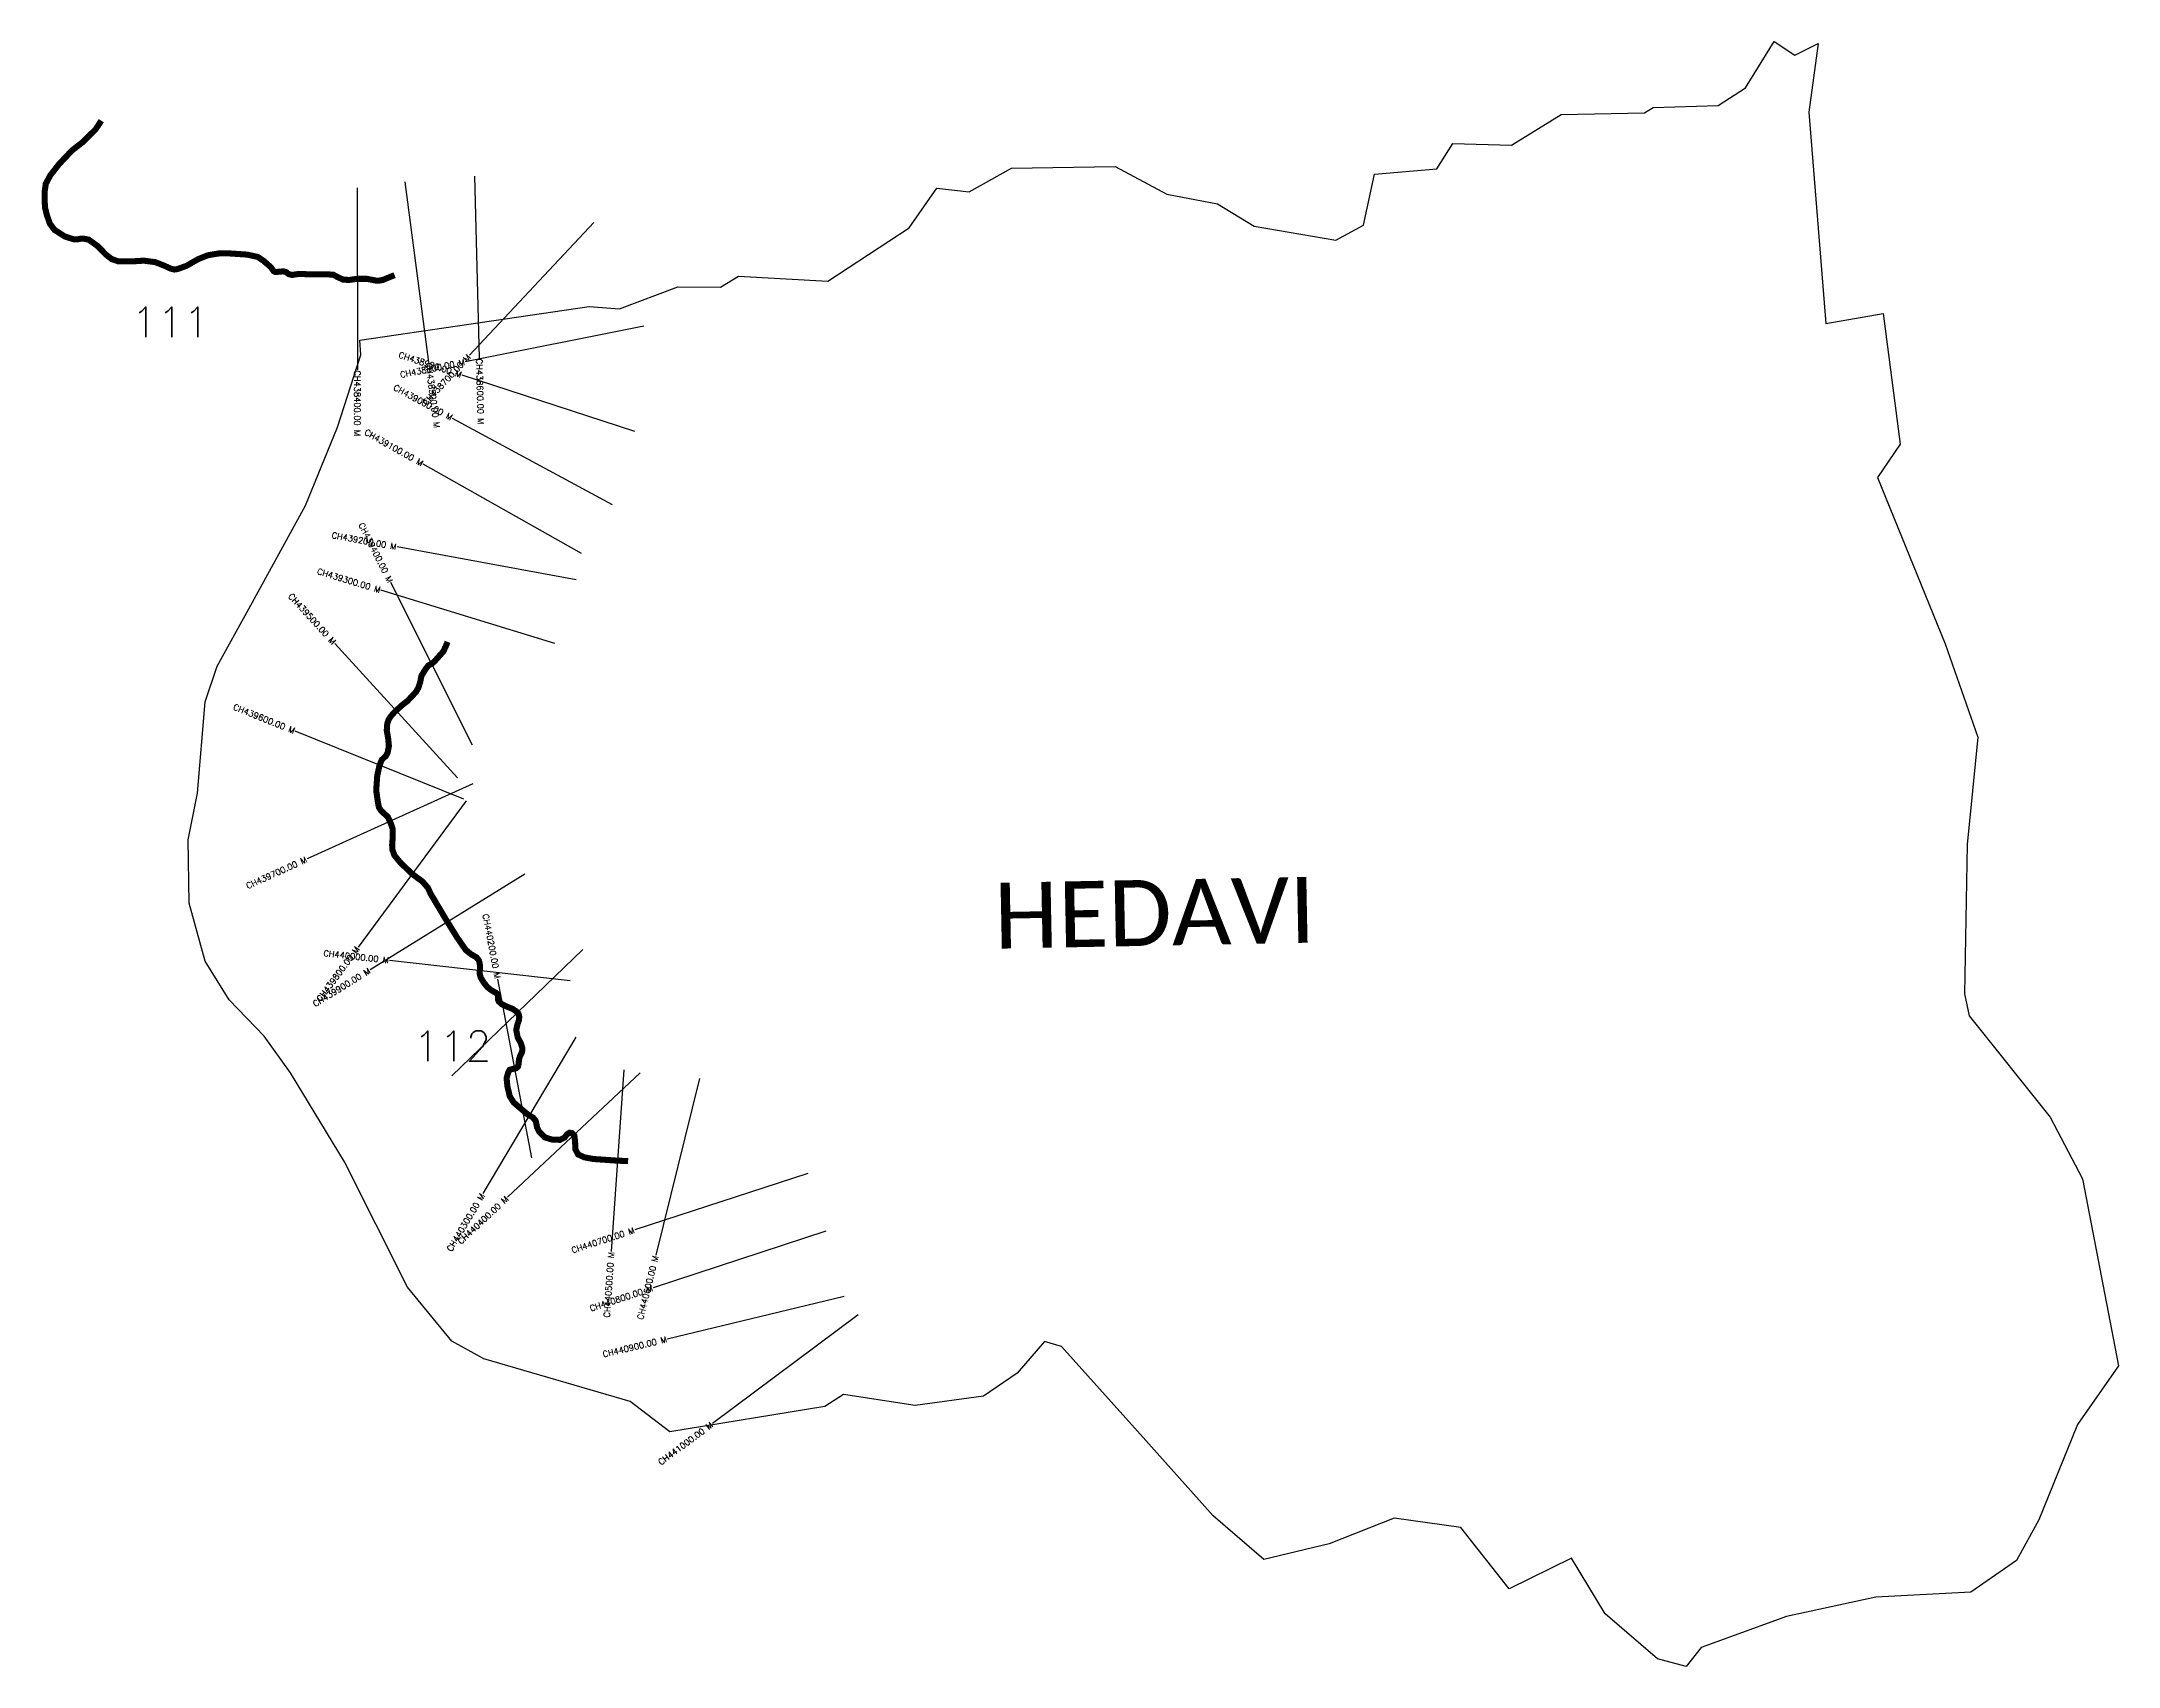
# Model space of a CAD drawing. Header units: metres. Extents: x 309704 to 313129, y 1919170 to 1921850.
import ezdxf
from ezdxf.enums import TextEntityAlignment as Align

# ---------------------------------------------------------------- set-up
doc = ezdxf.new("R2010")
doc.units = ezdxf.units.M
for name, color, linetype in [('CS', 134, 'Continuous'), ('CSMark', 6, 'Continuous'), ('UNPROTECTED', 10, 'Continuous'), ('VILLAGE NAME', 250, 'Continuous')]:
    doc.layers.add(name, color=color, linetype=linetype)
doc.styles.get("Standard").update_dxf_attribs({"font": 'simplex.shx'})

msp = doc.modelspace()

# ---------------------------------------------------------------- linework, layer by layer
at = {"color": 6, "flags": 128}
msp.add_lwpolyline([(310228.9, 1921357.9), (310607.4, 1921413), (310656.9, 1921409.6), (310753.4, 1921445.6), (310823.7, 1921445.1), (310853.3, 1921463.4), (311000.8, 1921455.2), (311135, 1921543.3), (311180.5, 1921608.7), (311234, 1921602.4), (311303.4, 1921641.5), (311474.4, 1921644.5), (311559.7, 1921598.5), (311643.1, 1921582.4), (311703.6, 1921545.8), (311838.2, 1921522.8), (311884.1, 1921547.2), (311902, 1921631.7), (312004.8, 1921640.2), (312031.4, 1921682.1), (312128.2, 1921679.6), (312209.9, 1921729.8), (312347.1, 1921732.7), (312361.6, 1921741.8), (312469, 1921745.1), (312513.7, 1921774.2), (312560.9, 1921850.4), (312595.1, 1921828.1), (312633.8, 1921847.3), (312618.1, 1921734.1), (312646.4, 1921385.1), (312740.7, 1921401.6), (312768.9, 1921186), (312731.4, 1921130.9), (312843.3, 1920856.7), (312897.2, 1920702.7), (312879.2, 1920525.8), (312874.7, 1920279.4), (312882.8, 1920243.1), (313016.4, 1920075.9), (313069.4, 1919974.1), (313128.8, 1919665.3), (313061.3, 1919568.9), (312997.4, 1919411.5), (312960.7, 1919344.5), (312885.6, 1919292.3), (312728.6, 1919284), (312581.6, 1919251.8), (312440.7, 1919200.6), (312416.1, 1919169.5), (312368.5, 1919182.2), (312282.3, 1919256.2), (312226.8, 1919348.4), (312124, 1919297.6), (312044.6, 1919398.8), (311934.6, 1919414.4), (311827.3, 1919372), (311719.8, 1919346.1), (311636.3, 1919417.9), (311511.2, 1919557.7), (311386.2, 1919697.5), (311358.1, 1919705.5), (311313, 1919653.3), (311257.4, 1919615.5), (311144.7, 1919600), (311026.5, 1919618.2), (310996, 1919598.2), (310740, 1919556.8), (310674.5, 1919606.5), (310433.6, 1919677), (310380.8, 1919706), (310307.6, 1919795.3), (310203.5, 1920002.2), (310114.4, 1920148.9), (310071.3, 1920209.7), (310013.7, 1920269.4), (309973.7, 1920333.4), (309947.7, 1920429), (309946, 1920533.6), (309961.2, 1920610.1), (309973.8, 1920761.2), (309993.8, 1920819.8), (310045.8, 1920914.4), (310139.5, 1921084.7), (310191.9, 1921214.1), (310230.9, 1921333.3), (310228.9, 1921357.9)], dxfattribs=at)
at = {"layer": 'CS'}
for p, q in [((310303, 1921618.9), (310342, 1921321.5)), ((310418.3, 1921628.1), (310425.9, 1921328.2)), ((310224.8, 1921608.9), (310224.9, 1921308.9)), ((310614.9, 1921551.7), (310409.8, 1921332.8)), ((310697.1, 1921380.7), (310402.9, 1921321.9)), ((310682.7, 1921206.9), (310397.6, 1921300.1)), ((310645.7, 1921086), (310381.9, 1921228.7)), ((310594.3, 1921005.5), (310333.2, 1921153.2)), ((310585.5, 1920962.5), (310290.4, 1921016.5)), ((310550.7, 1920857.4), (310263.8, 1920945)), ((310414.8, 1920689.8), (310280.1, 1920957.8)), ((310390.2, 1920635.9), (310187.6, 1920857.2)), ((310400.6, 1920600.3), (310122.4, 1920712.5)), ((310415.1, 1920626), (310141.9, 1920501.9)), ((310404.4, 1920597.7), (310226, 1920356.5)), ((310501.3, 1920476.5), (310245.9, 1920319)), ((310596.7, 1920352.5), (310380.9, 1920144)), ((310575.9, 1920300.8), (310277.8, 1920334.4)), ((310512.8, 1920008.8), (310456.7, 1920303.5)), ((310585.2, 1920207.6), (310432, 1919949.7)), ((310691.2, 1920149.1), (310472.4, 1919943.8)), ((310664.1, 1920153.7), (310643.6, 1919854.4)), ((310789, 1920139.5), (310717.1, 1919848.2)), ((310967.6, 1919983), (310682.5, 1919889.8)), ((310997.5, 1919887.9), (310712.5, 1919794.1)), ((311027.7, 1919779.7), (310736, 1919709.8)), ((311050.9, 1919749.9), (310810.4, 1919570.5))]:
    msp.add_line(p, q, dxfattribs=at)
at = {"layer": 'UNPROTECTED', "const_width": 10, "flags": 128}
for points in [[(309802.7, 1921719.8), (309793.3, 1921705.5), (309772.4, 1921684.7), (309754.3, 1921670.7), (309733.1, 1921648.2), (309718.6, 1921629.7), (309711.2, 1921615.9), (309709.4, 1921603.6), (309709.1, 1921589.4), (309710, 1921576.1), (309712.9, 1921564.1), (309717.9, 1921549.9), (309725.6, 1921539.6), (309742.4, 1921528.9), (309757.6, 1921523.9), (309764, 1921524.1), (309768.1, 1921525), (309773, 1921525.3), (309782, 1921523.5), (309796.4, 1921513.1), (309810.1, 1921499.1), (309819.9, 1921491.5), (309830.8, 1921487.7), (309853.8, 1921487.7), (309872.9, 1921488.9), (309891.4, 1921486.5), (309906.3, 1921480.7), (309917, 1921475.7), (309923.1, 1921474.2), (309928.6, 1921475.1), (309943.2, 1921480.4), (309962.8, 1921491.6), (309978.4, 1921497.8), (309995.6, 1921500.7), (310008.6, 1921501.2), (310042.9, 1921498.9), (310060.5, 1921495.1), (310069.8, 1921489), (310082.1, 1921478.3), (310086.8, 1921471.7), (310089.5, 1921470.2), (310096.1, 1921470.6), (310102.9, 1921471.3), (310107.5, 1921470), (310111.8, 1921466.7), (310117, 1921465.3), (310128.7, 1921467.1), (310148.3, 1921466.2), (310173.9, 1921466.5), (310185.3, 1921465.6), (310194.2, 1921460.9), (310201.7, 1921457.5), (310211.6, 1921457.1), (310224.2, 1921458.9), (310240.5, 1921458.9), (310249, 1921457.3), (310255, 1921456.1), (310260.3, 1921455.8), (310267.1, 1921457.2), (310274.7, 1921460.3), (310286.3, 1921464.9)], [(310373.7, 1920860), (310370.8, 1920853), (310366.9, 1920844.5), (310360.4, 1920837.1), (310353.2, 1920829), (310348, 1920824.1), (310341.9, 1920821), (310336.8, 1920814.1), (310330.5, 1920803.9), (310328.8, 1920794.8), (310325.6, 1920784.4), (310321.4, 1920777.2), (310307.2, 1920762.1), (310299.3, 1920756.1), (310285.9, 1920743.8), (310279.8, 1920736.9), (310276.4, 1920731.5), (310274.2, 1920725.1), (310273.4, 1920713.8), (310275.8, 1920700.2), (310276.9, 1920688.3), (310274.9, 1920677.3), (310271.9, 1920671.8), (310265.2, 1920665.4), (310261.4, 1920656.1), (310257.7, 1920639.3), (310256, 1920615.1), (310257.5, 1920604), (310259.1, 1920593.8), (310260.5, 1920586.7), (310264.3, 1920581.1), (310275.2, 1920571.1), (310280.5, 1920559.5), (310283.1, 1920551.4), (310283.2, 1920537.6), (310282.3, 1920525.5), (310282.5, 1920517.6), (310286, 1920507.9), (310295.3, 1920496.4), (310315.1, 1920477.2), (310332.7, 1920464.2), (310341.3, 1920454.1), (310345.8, 1920444.2), (310354.4, 1920429.8), (310370.1, 1920403.4), (310389.1, 1920372.7), (310403.7, 1920351.6), (310411.9, 1920345), (310421.5, 1920339.3), (310425.3, 1920334.4), (310426.9, 1920327.7), (310427.1, 1920320.3), (310426.4, 1920313.5), (310428.3, 1920306.1), (310433.4, 1920297.8), (310439.2, 1920290.5), (310445.3, 1920285.6), (310450.6, 1920282.5), (310454, 1920280.6), (310455.9, 1920278.7), (310456.9, 1920275.6), (310456.7, 1920270.1), (310458.3, 1920266.3), (310462.7, 1920262.5), (310469.6, 1920258.9), (310481.1, 1920254.4), (310487, 1920250.2), (310490.6, 1920246.4), (310491.9, 1920241.8), (310491.3, 1920235.6), (310488.9, 1920229), (310486.9, 1920219.5), (310489.4, 1920207), (310494.3, 1920198.5), (310497, 1920189.6), (310496.5, 1920183.3), (310493.2, 1920176.5), (310491.3, 1920170.5), (310491, 1920164.5), (310489.8, 1920159.2), (310487.4, 1920156.7), (310481.9, 1920155.6), (310476, 1920153.9), (310473.8, 1920150.2), (310471, 1920140.3), (310472.3, 1920126.7), (310476.3, 1920110.1), (310482.8, 1920099.9), (310494.4, 1920089.9), (310505.7, 1920080.4), (310514.7, 1920075), (310519.2, 1920069.3), (310521.2, 1920058.8), (310524.9, 1920051.6), (310534.2, 1920042.4), (310546.1, 1920038.8), (310558.9, 1920038.4), (310566.5, 1920042.1), (310570.5, 1920047.5), (310574.6, 1920050.1), (310578.8, 1920049.7), (310582.7, 1920045.5), (310583.9, 1920035.7), (310584.5, 1920022.7), (310589, 1920014.2), (310599.5, 1920009.5), (310614.1, 1920006.8), (310656, 1920003.9), (310671.4, 1920003.4)]]:
    msp.add_lwpolyline(points, dxfattribs=at)

# ---------------------------------------------------------------- texts
at = {"char_height": 50, "attachment_point": 1}
for s, insert in [('111', (309852.5, 1921412.6)), ('112', (310317.5, 1920218.1))]:
    msp.add_mtext_dynamic_manual_height_columns(s, width=70.183, gutter_width=1, heights=[0], dxfattribs=dict(at, insert=insert))
at = {"layer": 'CSMark'}
for s, rotation, p in [('CH438900.00 M', 341.9018, (310396.6, 1921300.4)), ('CH438800.00 M', 11.3049, (310401.9, 1921321.7)), ('CH438700.00 M', 46.8648, (310409.1, 1921332.1)), ('CH439000.00 M', 331.5922, (310381, 1921229.2)), ('CH439100.00 M', 330.5114, (310332.3, 1921153.7)), ('CH439200.00 M', 349.6192, (310289.4, 1921016.7)), ('CH439400.00 M', 296.6811, (310279.6, 1920958.7)), ('CH439300.00 M', 343.0273, (310262.8, 1920945.3)), ('CH439500.00 M', 312.4823, (310186.9, 1920857.9)), ('CH439600.00 M', 338.0497, (310121.5, 1920712.8)), ('CH439700.00 M', 24.4306, (310141, 1920501.5)), ('CH440200.00 M', 280.7778, (310456.5, 1920304.5)), ('CH439800.00 M', 53.509, (310225.4, 1920355.7)), ('CH439900.00 M', 31.6583, (310245.1, 1920318.5)), ('CH440000.00 M', 353.5738, (310276.8, 1920334.5)), ('CH440300.00 M', 59.2946, (310431.5, 1919948.8)), ('CH440400.00 M', 43.1697, (310471.7, 1919943.1)), ('CH440700.00 M', 18.1056, (310681.5, 1919889.5)), ('CH440500.00 M', 86.0751, (310643.5, 1919853.4)), ('CH440600.00 M', 76.1343, (310716.9, 1919847.2)), ('CH440800.00 M', 18.2272, (310711.6, 1919793.8)), ('CH440900.00 M', 13.4855, (310735, 1919709.6)), ('CH441000.00 M', 36.7188, (310809.6, 1919569.9))]:
    msp.add_text(s, height=10, rotation=rotation, dxfattribs=at).set_placement(p, align=Align.MIDDLE_RIGHT)
for s, rotation, p in [('CH438500.00 M', 277.4735, (310342.2, 1921320.5)), ('CH438600.00 M', 271.4464, (310425.9, 1921327.2)), ('CH438400.00 M', 270.0067, (310224.9, 1921307.9))]:
    msp.add_text(s, height=10, rotation=rotation, dxfattribs=at).set_placement(p, align=Align.MIDDLE_LEFT)
at = {"layer": 'VILLAGE NAME', "insert": (311273.9, 1920462.4), "char_height": 108.748, "attachment_point": 1, "rotation": 1.1028}
msp.add_mtext_dynamic_manual_height_columns('{\\fCalibri|b0|i0|c0|p34;HEDAVI}', width=1571.314, gutter_width=543.7, heights=[0], dxfattribs=at)

doc.saveas('drawing.dxf')
